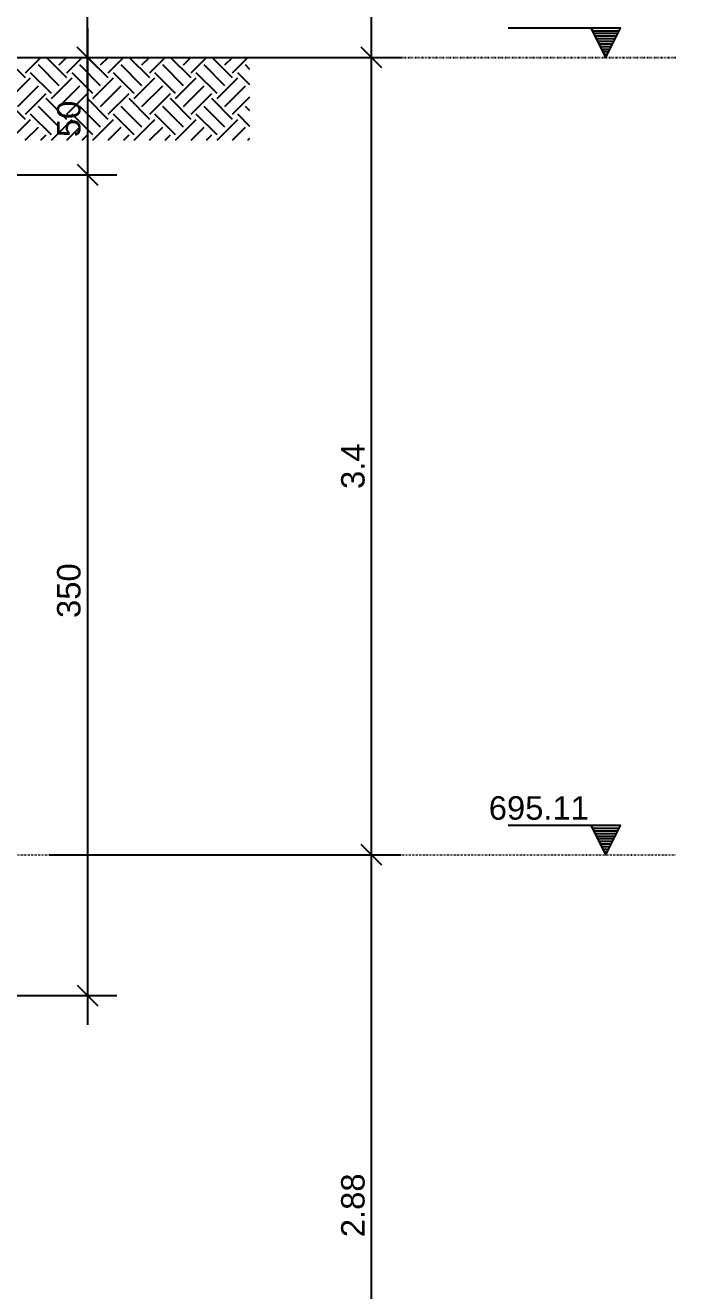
# Model space of a CAD drawing. Extents: x 37185 to 43130, y -8131 to -3926.
# Drawn here: x 42364.7 to 42550, y -5981.6 to -5621.9 of the extents above; entities that cross this region are included whole.
import ezdxf

# ---------------------------------------------------------------- set-up
doc = ezdxf.new("R2010")
doc.units = 0
doc.header["$MEASUREMENT"] = 0
doc.linetypes.add('ESTILO_TQS_0002', pattern=[0.4, 0.1, -0.3])
for name, color, linetype in [('47', 15, 'CONTINUOUS'), ('67', 7, 'CONTINUOUS'), ('75', 9, 'CONTINUOUS'), ('79', 12, 'CONTINUOUS')]:
    doc.layers.add(name, color=color, linetype=linetype)
doc.styles.add('TQS_ARIAL', font='arial.ttf')

msp = doc.modelspace()

# ---------------------------------------------------------------- linework, layer by layer
at = {"layer": '47', "linetype": 'Continuous'}
for p, q in [((42364.73, -5636.86), (42358.9, -5631.03)), ((42364.73, -5635.39), (42369.08, -5631.03)), ((42376.51, -5636.86), (42370.69, -5631.03)), ((42374.3, -5633.18), (42376.45, -5631.03)), ((42376.51, -5635.39), (42380.87, -5631.03)), ((42388.3, -5636.86), (42382.47, -5631.03)), ((42386.09, -5633.18), (42388.23, -5631.03)), ((42388.3, -5635.39), (42392.65, -5631.03)), ((42400.08, -5636.86), (42394.26, -5631.03)), ((42397.88, -5633.18), (42400.02, -5631.03)), ((42400.08, -5635.39), (42404.44, -5631.03)), ((42411.87, -5636.86), (42406.04, -5631.03)), ((42409.66, -5633.18), (42411.8, -5631.03)), ((42411.87, -5635.39), (42416.22, -5631.03)), ((42423.65, -5636.86), (42417.83, -5631.03)), ((42421.45, -5633.18), (42423.59, -5631.03)), ((42423.65, -5635.39), (42428.01, -5631.03)), ((42372.1, -5641.28), (42366.2, -5635.39)), ((42374.3, -5639.07), (42368.41, -5633.18)), ((42383.88, -5641.28), (42377.99, -5635.39)), ((42386.09, -5639.07), (42380.2, -5633.18)), ((42395.67, -5641.28), (42389.77, -5635.39)), ((42397.88, -5639.07), (42391.98, -5633.18)), ((42407.45, -5641.28), (42401.56, -5635.39)), ((42409.66, -5639.07), (42403.77, -5633.18)), ((42419.24, -5641.28), (42413.34, -5635.39)), ((42421.45, -5639.07), (42415.55, -5633.18)), ((42428.59, -5638.85), (42425.13, -5635.39)), ((42428.59, -5634.43), (42427.34, -5633.18)), ((42360.31, -5642.75), (42366.2, -5636.86)), ((42362.52, -5644.96), (42368.41, -5639.07)), ((42372.1, -5642.75), (42377.99, -5636.86)), ((42374.3, -5644.96), (42380.2, -5639.07)), ((42383.88, -5642.75), (42389.77, -5636.86)), ((42386.09, -5644.96), (42391.98, -5639.07)), ((42395.67, -5642.75), (42401.56, -5636.86)), ((42397.88, -5644.96), (42403.77, -5639.07)), ((42407.45, -5642.75), (42413.34, -5636.86)), ((42409.66, -5644.96), (42415.55, -5639.07)), ((42419.24, -5642.75), (42425.13, -5636.86)), ((42421.45, -5644.96), (42427.34, -5639.07)), ((42364.73, -5648.65), (42358.84, -5642.75)), ((42364.73, -5647.17), (42370.62, -5641.28)), ((42376.51, -5648.65), (42370.62, -5642.75)), ((42376.51, -5647.17), (42382.41, -5641.28)), ((42388.3, -5648.65), (42382.41, -5642.75)), ((42388.3, -5647.17), (42394.19, -5641.28)), ((42400.08, -5648.65), (42394.19, -5642.75)), ((42400.08, -5647.17), (42405.98, -5641.28)), ((42411.87, -5648.65), (42405.98, -5642.75)), ((42411.87, -5647.17), (42417.76, -5641.28)), ((42423.65, -5648.65), (42417.76, -5642.75)), ((42423.65, -5647.17), (42428.59, -5642.24)), ((42428.59, -5641.8), (42428.59, -5641.8)), ((42374.3, -5650.86), (42368.41, -5644.96)), ((42386.09, -5650.86), (42380.2, -5644.96)), ((42397.88, -5650.86), (42391.98, -5644.96)), ((42409.66, -5650.86), (42403.77, -5644.96)), ((42421.45, -5650.86), (42415.55, -5644.96)), ((42428.59, -5646.22), (42427.34, -5644.96)), ((42360.31, -5654.54), (42366.2, -5648.65)), ((42372.1, -5653.06), (42366.2, -5647.17)), ((42372.1, -5654.54), (42377.99, -5648.65)), ((42383.88, -5653.06), (42377.99, -5647.17)), ((42383.88, -5654.54), (42389.77, -5648.65)), ((42395.67, -5653.06), (42389.77, -5647.17)), ((42395.67, -5654.54), (42401.56, -5648.65)), ((42407.45, -5653.06), (42401.56, -5647.17)), ((42407.45, -5654.54), (42413.34, -5648.65)), ((42419.24, -5653.06), (42413.34, -5647.17)), ((42419.24, -5654.54), (42425.13, -5648.65)), ((42428.59, -5650.64), (42425.13, -5647.17)), ((42364.69, -5654.58), (42368.41, -5650.86)), ((42369.11, -5654.58), (42370.62, -5653.06)), ((42376.47, -5654.58), (42380.2, -5650.86)), ((42380.89, -5654.58), (42382.41, -5653.06)), ((42388.26, -5654.58), (42391.98, -5650.86)), ((42392.68, -5654.58), (42394.19, -5653.06)), ((42400.04, -5654.58), (42403.77, -5650.86)), ((42404.46, -5654.58), (42405.98, -5653.06)), ((42411.83, -5654.58), (42415.55, -5650.86)), ((42416.25, -5654.58), (42417.76, -5653.06)), ((42423.61, -5654.58), (42427.34, -5650.86)), ((42428.59, -5653.58), (42428.59, -5653.58)), ((42366.24, -5654.58), (42366.24, -5654.58)), ((42370.66, -5654.58), (42370.62, -5654.54)), ((42372.05, -5654.58), (42372.05, -5654.58)), ((42373.61, -5654.58), (42373.61, -5654.58)), ((42378.03, -5654.58), (42378.03, -5654.58)), ((42382.45, -5654.58), (42382.41, -5654.54)), ((42383.84, -5654.58), (42383.84, -5654.58)), ((42385.39, -5654.58), (42385.39, -5654.58)), ((42389.81, -5654.58), (42389.81, -5654.58)), ((42394.23, -5654.58), (42394.19, -5654.54)), ((42395.63, -5654.58), (42395.63, -5654.58)), ((42397.18, -5654.58), (42397.18, -5654.58)), ((42401.6, -5654.58), (42401.6, -5654.58)), ((42406.02, -5654.58), (42405.98, -5654.54)), ((42407.41, -5654.58), (42407.41, -5654.58)), ((42408.96, -5654.58), (42408.96, -5654.58)), ((42413.38, -5654.58), (42413.38, -5654.58)), ((42417.8, -5654.58), (42417.76, -5654.54)), ((42419.2, -5654.58), (42419.2, -5654.58)), ((42420.75, -5654.58), (42420.75, -5654.58)), ((42425.17, -5654.58), (42425.17, -5654.58)), ((42428.03, -5654.58), (42428.59, -5654.02))]:
    msp.add_line(p, q, dxfattribs=at)
at = {"layer": '67', "linetype": 'ESTILO_TQS_0002'}
for p, q in [((40371.27, -5631.03), (42550.03, -5631.03)), ((42463.21, -5631.03), (42549.88, -5631.03)), ((42223.51, -5857.7), (42549.88, -5857.7))]:
    msp.add_line(p, q, dxfattribs=at)
at = {"layer": '75', "linetype": 'Continuous'}
for p, q in [((42463.21, -5639.37), (42463.21, -5446.03)), ((42382.38, -5639.37), (42382.38, -5466.03)), ((42382.38, -5622.7), (42382.38, -5672.7)), ((42463.21, -5866.03), (42463.21, -5622.7)), ((42534.05, -5622.7), (42502.05, -5622.7)), ((42529.88, -5631.03), (42525.71, -5622.7)), ((42526.09, -5623.44), (42533.68, -5623.44)), ((42526.46, -5624.19), (42533.3, -5624.19)), ((42526.83, -5624.93), (42532.93, -5624.93)), ((42529.88, -5631.03), (42534.05, -5622.7)), ((42379.43, -5628.09), (42385.33, -5633.98)), ((42385.33, -5633.98), (42379.43, -5628.09)), ((42466.16, -5633.98), (42460.27, -5628.09)), ((42466.16, -5633.98), (42460.27, -5628.09)), ((42527.2, -5625.67), (42532.56, -5625.67)), ((42527.57, -5626.42), (42532.19, -5626.42)), ((42527.94, -5627.16), (42531.82, -5627.16)), ((42528.31, -5627.9), (42531.45, -5627.9)), ((42528.69, -5628.65), (42531.07, -5628.65)), ((42343, -5631.03), (42390.71, -5631.03)), ((42371.55, -5631.03), (42471.55, -5631.03)), ((42371.55, -5631.03), (42471.55, -5631.03)), ((42371.69, -5631.03), (42390.71, -5631.03)), ((42529.06, -5629.39), (42530.7, -5629.39)), ((42529.43, -5630.13), (42530.33, -5630.13)), ((42382.38, -5656.03), (42382.38, -5906.03)), ((42343.03, -5664.37), (42390.71, -5664.37)), ((42343.03, -5664.37), (42390.71, -5664.37)), ((42379.43, -5661.42), (42385.33, -5667.31)), ((42379.43, -5661.42), (42385.33, -5667.31)), ((42463.21, -6058.03), (42463.21, -5849.37)), ((42534.05, -5849.37), (42502.05, -5849.37)), ((42529.88, -5857.7), (42525.71, -5849.37)), ((42526.09, -5850.11), (42533.68, -5850.11)), ((42526.46, -5850.85), (42533.3, -5850.85)), ((42526.83, -5851.6), (42532.93, -5851.6)), ((42529.88, -5857.7), (42534.05, -5849.37)), ((42466.16, -5860.65), (42460.27, -5854.76)), ((42466.16, -5860.65), (42460.27, -5854.76)), ((42527.2, -5852.34), (42532.56, -5852.34)), ((42527.57, -5853.08), (42532.19, -5853.08)), ((42527.94, -5853.83), (42531.82, -5853.83)), ((42528.31, -5854.57), (42531.45, -5854.57)), ((42371.55, -5857.7), (42471.55, -5857.7)), ((42371.55, -5857.7), (42471.55, -5857.7)), ((42528.69, -5855.31), (42531.07, -5855.31)), ((42529.06, -5856.06), (42530.7, -5856.06)), ((42529.43, -5856.8), (42530.33, -5856.8)), ((42379.43, -5894.76), (42385.33, -5900.65)), ((42306.31, -5897.7), (42390.71, -5897.7))]:
    msp.add_line(p, q, dxfattribs=at)
at = {"layer": '79', "linetype": 'Continuous'}
for points in [[(42525.71, -5622.7), (42529.88, -5631.03), (42534.05, -5622.7), (42525.71, -5622.7)], [(42525.71, -5849.37), (42529.88, -5857.7), (42534.05, -5849.37), (42525.71, -5849.37)]]:
    msp.add_lwpolyline(points, dxfattribs=at)

# ---------------------------------------------------------------- texts
at = {"layer": '75', "linetype": 'Continuous', "style": 'TQS_ARIAL'}
for s, p in [('50', (42380.38, -5653.7)), ('3.4', (42461.21, -5753.7)), ('350', (42380.38, -5790.37)), ('2.88', (42461.21, -5966.37))]:
    msp.add_text(s, height=6.667, rotation=90, dxfattribs=at).set_placement(p)
msp.add_text('695.11', height=6.667, dxfattribs=at).set_placement((42496.55, -5847.7))

doc.saveas('drawing.dxf')
